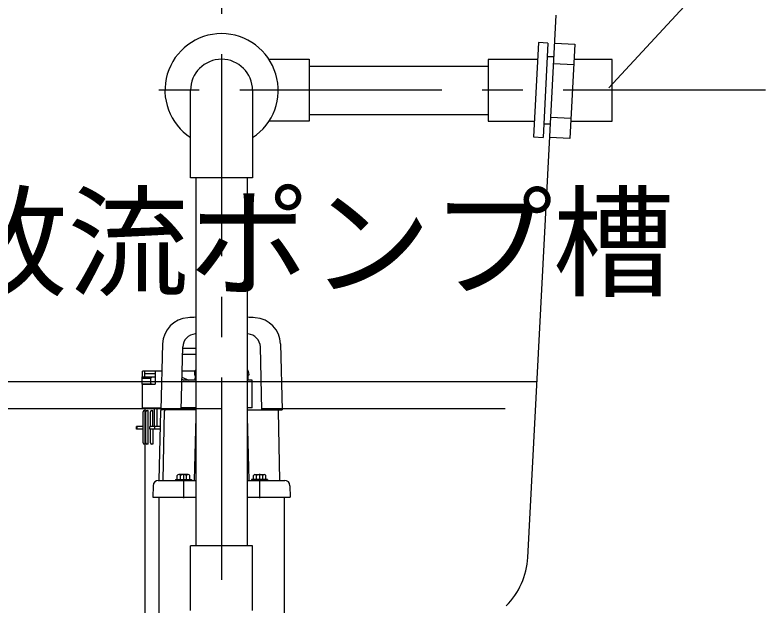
# Model space of a CAD drawing. Units: millimetres, scale not verified. Extents: x -8910 to 8910, y -6308 to 6308.
# Drawn here: x -3331 to -2772, y -2259 to -1821 of the extents above; entities that cross this region are included whole.
import ezdxf
from ezdxf.enums import TextEntityAlignment as Align

# ---------------------------------------------------------------- set-up
doc = ezdxf.new("R2010")
doc.units = ezdxf.units.MM
doc.header["$LTSCALE"] = 30
doc.linetypes.add('CHAIN1', pattern=[8, 5, -1, 1, -1])
doc.linetypes.add('LONG_DASHED1', pattern=[7, 6, -1])
doc.layers.add('0-1_空気管', color=3, linetype='Continuous', lineweight=25)
doc.layers.add('0-3_1-1ﾚｲﾔ', color=3, linetype='Continuous', lineweight=25)
doc.styles.add('ＭＳ ゴシック', font='')
doc.styles.get('ＭＳ ゴシック').set_extended_font_data('MS Gothic')

msp = doc.modelspace()

# ---------------------------------------------------------------- linework, layer by layer
at = {"layer": '0-1_空気管', "linetype": 'CHAIN1'}
for p, q in [((-3178.09, -1369.61), (-3178.09, -2527.89)), ((-2774.63, -1876.41), (-3232.86, -1876.41))]:
    msp.add_line(p, q, dxfattribs=at)
at = {"layer": '0-1_空気管'}
for p, q in [((-2890.83, -1874.7), (-2662.27, -1627.31)), ((-2890.83, -1874.7), (-2662.27, -1627.31)), ((-2950.93, -2222.98), (-2929.84, -1820.63)), ((-2935.94, -1841.46), (-2942.93, -1841.09)), ((-2935.94, -1841.46), (-2939.6, -1911.37)), ((-3142.95, -1853.41), (-3113.09, -1853.41)), ((-2936.46, -1851.41), (-2931.46, -1851.41)), ((-2931.72, -1856.44), (-2916.74, -1857.23)), ((-3113.09, -1858.41), (-2980.27, -1858.41)), ((-3155.09, -1876.41), (-3155.09, -1941.41)), ((-3113.09, -1894.41), (-2980.27, -1894.41)), ((-2939.08, -1901.41), (-2934.08, -1901.41)), ((-2933.81, -1896.39), (-2918.83, -1897.17)), ((-3567.6, -2092.41), (-2944.09, -2092.41))]:
    msp.add_line(p, q, dxfattribs=at)
at = {"layer": '0-1_空気管', "linetype": 'LONG_DASHED1'}
msp.add_line((-3567.6, -2112.41), (-2944.09, -2112.41), dxfattribs=at)
at = {"layer": '0-1_空気管'}
for points in [[(-2942.93, -1841.09), (-2946.59, -1911), (-2939.6, -1911.37)], [(-2930.93, -1841.46), (-2915.95, -1842.25), (-2919.62, -1912.15), (-2934.6, -1911.37)], [(-3113.09, -1853.41), (-3113.09, -1899.41), (-3142.95, -1899.41)], [(-2943.58, -1853.56), (-2980.27, -1853.56), (-2980.27, -1899.26), (-2945.98, -1899.26)], [(-2918.94, -1899.26), (-2888.27, -1899.26), (-2888.27, -1853.56), (-2916.55, -1853.56)], [(-3155.09, -1941.41), (-3201.09, -1941.41), (-3201.09, -1876.41)]]:
    msp.add_lwpolyline(points, dxfattribs=at)
for centre, radius, start, end in [((-3178.09, -1876.41), 42, 303.2038, 236.7962), ((-3178.09, -1876.41), 23, 0, 180), ((-3005.85, -2220.1), 55, 315, 357)]:
    msp.add_arc(centre, radius, start, end, dxfattribs=at)
at = {"layer": '0-3_1-1ﾚｲﾔ'}
for p, q in [((-3197.09, -1941.41), (-3197.09, -2214.41)), ((-3159.09, -1941.41), (-3159.09, -2214.41)), ((-3221.81, -2064.63), (-3223.09, -2113.41)), ((-3208.09, -2113.41), (-3206.87, -2066.89)), ((-3197.09, -2067.91), (-3206.9, -2067.91)), ((-3148.09, -2113.41), (-3149.31, -2066.89)), ((-3134.37, -2064.63), (-3133.09, -2113.41)), ((-3197.09, -2072.41), (-3207.02, -2072.41)), ((-3236.71, -2088.91), (-3236.71, -2084.91)), ((-3222.35, -2084.91), (-3236.71, -2084.91)), ((-3236.67, -2088.91), (-3236.67, -2084.91)), ((-3234.95, -2088.91), (-3234.95, -2084.91)), ((-3227.37, -2084.91), (-3227.37, -2094.41)), ((-3198, -2084.91), (-3207.35, -2084.91)), ((-3198.17, -2085.75), (-3198.28, -2087.91)), ((-3158.02, -2085.75), (-3157.9, -2087.91)), ((-3237.27, -2088.91), (-3237.27, -2094.41)), ((-3237.27, -2088.91), (-3227.37, -2088.91)), ((-3237.27, -2089.91), (-3230.5, -2089.91)), ((-3227.37, -2086.91), (-3234.95, -2086.91)), ((-3230.5, -2089.91), (-3229.5, -2088.91)), ((-3230.5, -2094.21), (-3230.5, -2089.91)), ((-3207.5, -2090.82), (-3206.07, -2091.41)), ((-3207.46, -2089.33), (-3202.45, -2091.41)), ((-3197.09, -2091.41), (-3206.07, -2091.41)), ((-3197.09, -2087.91), (-3198.28, -2087.91)), ((-3197.79, -2091.41), (-3197.79, -2089.91)), ((-3197.09, -2089.91), (-3197.79, -2089.91)), ((-3197.78, -2087.91), (-3197.78, -2089.91)), ((-3157.9, -2087.91), (-3159.09, -2087.91)), ((-3158.39, -2089.91), (-3159.09, -2089.91)), ((-3155.39, -2091.41), (-3159.09, -2091.41)), ((-3158.4, -2089.91), (-3158.4, -2087.91)), ((-3158.39, -2091.41), (-3158.39, -2089.91)), ((-3155.39, -2111.91), (-3155.39, -2091.41)), ((-3237.27, -2094.21), (-3230.5, -2094.21)), ((-3237.27, -2094.41), (-3227.37, -2094.41)), ((-3236.71, -2111.91), (-3236.71, -2094.41)), ((-3229.5, -2094.41), (-3230.5, -2094.21)), ((-3236.71, -2111.91), (-3223.05, -2111.91)), ((-3235.32, -2113.91), (-3234.96, -2113.91)), ((-3234.96, -2111.91), (-3234.96, -2271.81)), ((-3233.35, -2113.91), (-3232.6, -2113.91)), ((-3232.6, -2138.91), (-3232.6, -2113.91)), ((-3229.85, -2113.91), (-3229.1, -2113.91)), ((-3229.1, -2125.91), (-3229.1, -2113.91)), ((-3228.14, -2111.91), (-3228.14, -2125.91)), ((-3226.14, -2111.91), (-3226.14, -2125.91)), ((-3197.09, -2113.41), (-3223.09, -2113.41)), ((-3197.09, -2111.91), (-3208.05, -2111.91)), ((-3155.39, -2111.91), (-3159.09, -2111.91)), ((-3159.09, -2113.41), (-3133.09, -2113.41)), ((-3236.32, -2137.91), (-3236.32, -2114.91)), ((-3234.35, -2138.04), (-3234.35, -2114.91)), ((-3230.85, -2125.91), (-3230.85, -2114.91)), ((-3223.38, -2114.39), (-3224.72, -2165.62)), ((-3221.34, -2165.62), (-3220.43, -2114.39)), ((-3197.09, -2118.58), (-3198.32, -2165.62)), ((-3159.09, -2118.58), (-3157.86, -2165.62)), ((-3134.84, -2165.62), (-3135.76, -2114.39)), ((-3241.21, -2127.91), (-3241.21, -2125.91)), ((-3236.32, -2125.91), (-3241.21, -2125.91)), ((-3236.32, -2127.91), (-3241.21, -2127.91)), ((-3240.96, -2125.91), (-3240.96, -2127.91)), ((-3223.68, -2125.91), (-3231.38, -2125.91)), ((-3231.38, -2127.91), (-3231.38, -2125.91)), ((-3223.73, -2127.91), (-3231.38, -2127.91)), ((-3230.85, -2137.91), (-3230.85, -2127.91)), ((-3229.1, -2127.91), (-3229.1, -2138.91)), ((-3227.64, -2127.91), (-3227.64, -2125.91)), ((-3234.96, -2138.91), (-3235.32, -2138.91)), ((-3232.6, -2138.91), (-3233.48, -2138.91)), ((-3229.1, -2138.91), (-3229.85, -2138.91)), ((-3210.95, -2165.11), (-3210.95, -2162.23)), ((-3202.87, -2161.61), (-3209.8, -2161.61)), ((-3208.64, -2165.11), (-3208.64, -2162.23)), ((-3206.33, -2160.91), (-3206.33, -2179.05)), ((-3204.02, -2165.11), (-3204.02, -2162.23)), ((-3201.71, -2165.11), (-3201.71, -2162.23)), ((-3154.47, -2165.11), (-3154.47, -2162.23)), ((-3153.31, -2161.61), (-3146.39, -2161.61)), ((-3152.16, -2165.11), (-3152.16, -2162.23)), ((-3149.85, -2160.91), (-3149.85, -2179.05)), ((-3147.54, -2165.11), (-3147.54, -2162.23)), ((-3145.23, -2165.11), (-3145.23, -2162.23)), ((-3228.87, -2169.81), (-3229.09, -2178.41)), ((-3224.87, -2165.91), (-3197.09, -2165.91)), ((-3212.28, -2165.11), (-3212.28, -2165.91)), ((-3159.09, -2165.91), (-3131.32, -2165.91)), ((-3155.8, -2165.11), (-3155.8, -2165.91)), ((-3143.9, -2165.11), (-3155.8, -2165.11)), ((-3143.9, -2165.11), (-3143.9, -2165.91)), ((-3127.32, -2169.81), (-3127.09, -2178.41)), ((-3229.09, -2178.41), (-3197.09, -2178.41)), ((-3224.59, -2178.41), (-3224.59, -2273.91)), ((-3159.09, -2178.41), (-3127.09, -2178.41)), ((-3131.59, -2178.41), (-3131.59, -2273.91)), ((-3201.09, -2262.41), (-3201.09, -2214.41))]:
    msp.add_line(p, q, dxfattribs=at)
for points in [[(-3212.28, -2165.11), (-3200.38, -2165.11), (-3200.38, -2165.91)], [(-3155.09, -2262.41), (-3155.09, -2214.41), (-3201.09, -2214.41)]]:
    msp.add_lwpolyline(points, dxfattribs=at)
for centre, radius, start, end in [((-3201.82, -2065.15), 20, 93.58, 178.5), ((-3178.09, -2444.41), 400, 92.723, 93.58), ((-3178.09, -2444.41), 400, 86.42, 87.277), ((-3154.36, -2065.15), 20, 1.5, 86.42), ((-3196.88, -2067.15), 10, 94.489, 178.5), ((-3178.09, -2306.41), 250, 94.359, 94.489), ((-3178.09, -2306.41), 250, 85.511, 85.641), ((-3159.31, -2067.15), 10, 1.5, 85.511), ((-3195.17, -2085.91), 3, 129.807, 177), ((-3161.01, -2085.91), 3, 3, 50.193), ((-3235.32, -2114.91), 1, 90, 180), ((-3233.35, -2114.91), 1, 90, 180), ((-3229.85, -2114.91), 1, 90, 180), ((-3222.38, -2114.41), 1, 90, 178.5), ((-3219.43, -2114.41), 1, 90, 178.976), ((-3136.76, -2114.41), 1, 1.024, 90), ((-3134.39, -2113.11), 0.3, 180, 270), ((-3235.32, -2137.91), 1, 180, 270), ((-3233.48, -2138.04), 0.874, 180, 270), ((-3229.85, -2137.91), 1, 180, 270), ((-3209.79, -2163), 1.39, 33.627, 146.373), ((-3206.33, -2166.23), 4.62, 60, 120), ((-3202.87, -2163), 1.39, 33.627, 146.373), ((-3153.31, -2163), 1.39, 33.627, 146.373), ((-3149.85, -2166.23), 4.62, 60, 120), ((-3146.39, -2163), 1.39, 33.627, 146.373), ((-3224.87, -2169.91), 4, 90, 178.5), ((-3225.02, -2165.61), 0.3, 271.996, 358.5), ((-3221.64, -2165.61), 0.3, 270, 358.976), ((-3198.62, -2165.61), 0.3, 270, 358.5), ((-3157.56, -2165.61), 0.3, 181.5, 270), ((-3134.54, -2165.61), 0.3, 181.024, 270), ((-3131.17, -2165.61), 0.3, 181.5, 268.004), ((-3131.32, -2169.91), 4, 1.5, 90)]:
    msp.add_arc(centre, radius, start, end, dxfattribs=at)

# ---------------------------------------------------------------- texts
at = {"layer": '0-1_空気管', "color": 4, "style": 'ＭＳ ゴシック'}
msp.add_text('放流ポンプ槽', height=65.98, dxfattribs=at).set_placement((-3382.38, -2042.01), align=Align.BOTTOM_LEFT)

doc.saveas('drawing.dxf')
